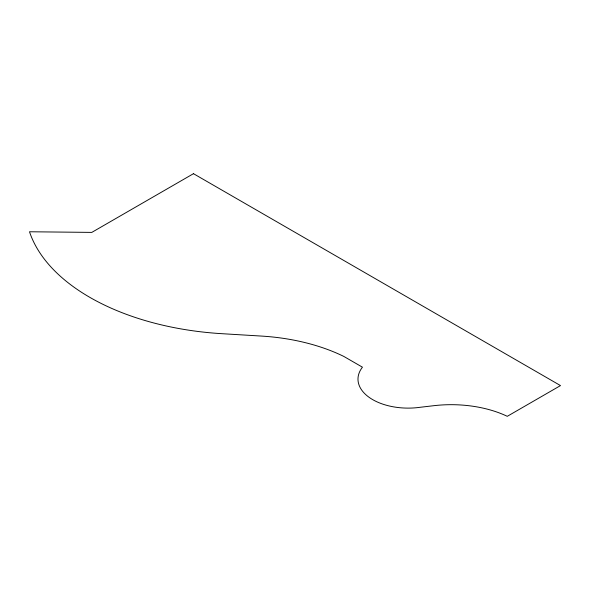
<?xml version="1.0" encoding="UTF-8"?>
<svg xmlns="http://www.w3.org/2000/svg" width="590" height="590" viewBox="0 0 590 590"><rect width="100%" height="100%" fill="white"/><g stroke="black" fill="none" stroke-linecap="round" stroke-linejoin="round"><path stroke-width="0.89" d="M193.476 173.681L91.789 232.394L29.5 231.767A219.244 126.577 0 0 0 222.039 333.697L261.326 336.064A151.711 87.586 0 0 1 343.808 356.426L362.452 367.187A50.209 28.984 0 0 0 369.613 397.682A50.209 28.984 0 0 0 420.264 407.27L433.739 405.699A88.021 50.821 0 0 1 507.275 416.319L560.5 385.587L193.476 173.681"/></g></svg>
